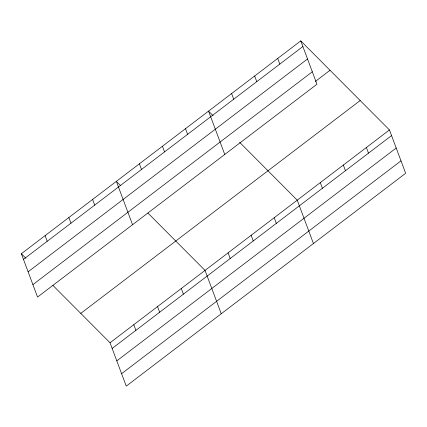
<?xml version="1.0" encoding="UTF-8"?>
<svg xmlns="http://www.w3.org/2000/svg" width="427" height="427" viewBox="0 0 427 427"><rect width="100%" height="100%" fill="white"/><g stroke="black" fill="none" stroke-linecap="round" stroke-linejoin="round"><path stroke-width="0.64" d="M300.757 40.88L316.962 84.226L37.555 297.064L21.35 253.723L300.757 40.88L389.445 129.936L405.65 173.277L126.243 386.12L110.038 342.774L52.9 285.401M23.464 259.376L302.871 46.532M28.113 271.812L307.52 58.974M32.906 284.628L312.313 71.784M315.356 81.44L330.023 70.268M80.772 313.386L360.174 100.548M110.038 342.774L389.445 129.936M112.152 348.432L391.559 135.589M116.806 360.868L396.208 148.025M121.594 373.684L401.001 160.84M213.126 115.712L208.552 111.116L224.757 154.462M239.648 142.34L297.24 200.172L313.445 243.518M120.462 185.489L116.347 181.358L132.551 224.698M147.902 213.036L205.035 270.408L221.245 313.754M21.35 253.723L25.924 258.314M366.393 147.491L368.506 153.149M343.34 165.052L345.459 170.709M277.705 58.44L279.818 64.093M320.293 182.612L322.406 188.27M254.652 76.001L256.766 81.653M231.605 93.556L233.718 99.213M274.187 217.733L276.306 223.385M251.14 235.293L253.254 240.945M185.499 128.676L187.613 134.334M228.087 252.848L230.201 258.506M162.452 146.237L164.566 151.889M139.399 163.797L141.513 169.45M181.288 288.503L183.402 294.155M157.536 306.591L159.65 312.249M92.6 199.446L94.714 205.104M133.79 324.685L135.903 330.338M68.848 217.54L70.962 223.193M45.102 235.629L47.216 241.287"/></g></svg>
